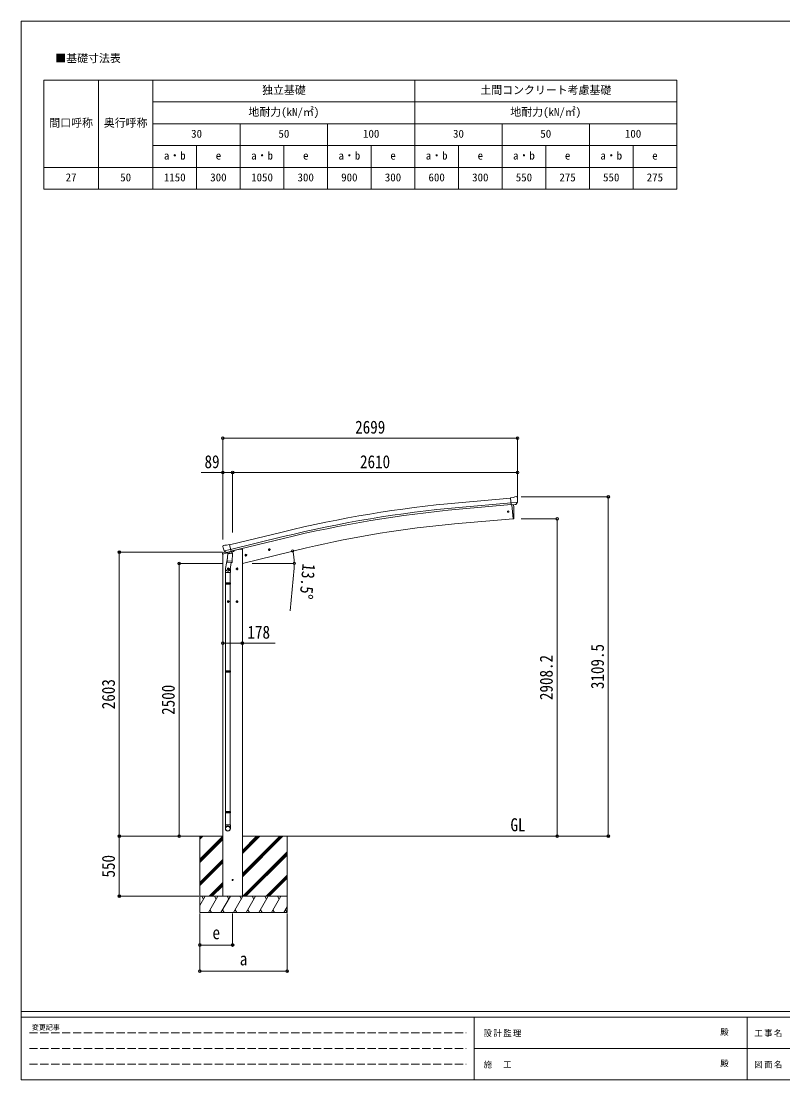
# Model space of a CAD drawing. Units: millimetres at full size, sheet at 1:25, with parts at other scales. Extents: x -6988 to 7066, y -4877 to 4823.
# Drawn here: x -6988 to -8, y -4877 to 4823 of the extents above; entities that cross this region are included whole.
import ezdxf
from ezdxf.enums import TextEntityAlignment as Align

# ---------------------------------------------------------------- set-up
doc = ezdxf.new("R2010")
doc.units = ezdxf.units.MM
doc.header["$LTSCALE"] = 25
doc.header["$PDMODE"] = 32
doc.header["$PDSIZE"] = 25
doc.linetypes.add('DASHED3', pattern=[4, 3, -1])
for name, color, linetype, lineweight in [('0-0_0', 7, 'Continuous', 9), ('0-1_本体', 4, 'Continuous', 9), ('0-2_部品', 7, 'Continuous', 9), ('0-A_寸法', 6, 'Continuous', 9), ('1-0_FRAME', 7, 'Continuous', 18), ('F-0_240', 7, 'Continuous', 9)]:
    doc.layers.add(name, color=color, linetype=linetype, lineweight=lineweight)
doc.styles.add('ＭＳ ゴシック', font='')
doc.styles.get('ＭＳ ゴシック').set_extended_font_data('MS Gothic')

msp = doc.modelspace()

# ---------------------------------------------------------------- linework, layer by layer
at = {"layer": '0-0_0', "color": 6}
for p, q in [((-1606.97, -2645.47), (-1606.97, 464.03)), ((-2075.98, 262.73), (-2075.98, -2645.47))]:
    msp.add_line(p, q, dxfattribs=at)
at = {"layer": '0-0_0'}
for p, q in [((-5735.76, -2645.52), (-5138.87, -2645.52)), ((-5349.87, -2672.85), (-5322.49, -2645.47)), ((-5349.87, -2658.71), (-5336.63, -2645.47)), ((-5349.87, -2645.52), (-5349.87, -3345.47)), ((-5349.87, -2856.7), (-5138.87, -2645.7)), ((-5349.87, -2870.84), (-5138.87, -2659.85)), ((-5349.87, -2884.98), (-5138.87, -2673.99)), ((-4960.87, -3016.48), (-4589.85, -2645.47)), ((-4960.87, -2988.2), (-4618.14, -2645.47)), ((-4960.87, -3002.34), (-4604, -2645.47)), ((-4960.87, -2804.35), (-4801.99, -2645.47)), ((-4960.87, -2790.21), (-4816.13, -2645.47)), ((-4960.87, -2776.07), (-4830.27, -2645.47)), ((-4960.87, -2645.52), (-2374.42, -2645.52)), ((-4549.87, -2645.47), (-4549.87, -3345.47)), ((-4956.01, -3195.47), (-4549.87, -2789.33)), ((-4941.87, -3195.47), (-4549.87, -2803.48)), ((-5349.87, -3068.83), (-5138.87, -2857.83)), ((-5349.87, -3082.97), (-5138.87, -2871.98)), ((-5349.87, -3097.12), (-5138.87, -2886.12)), ((-4927.72, -3195.47), (-4549.87, -2817.62)), ((-4743.88, -3195.47), (-4549.87, -3001.47)), ((-5264.38, -3195.47), (-5138.87, -3069.96)), ((-5250.23, -3195.47), (-5138.87, -3084.11)), ((-5236.09, -3195.47), (-5138.87, -3098.25)), ((-4729.73, -3195.47), (-4549.87, -3015.61)), ((-4715.59, -3195.47), (-4549.87, -3029.75)), ((-4549.87, -3195.47), (-5349.87, -3195.47)), ((-5349.87, -3279.3), (-5301.47, -3195.47)), ((-5316.47, -3221.45), (-5331.47, -3195.47)), ((-5272.6, -3345.47), (-5186, -3195.47)), ((-5201, -3221.46), (-5216, -3195.47)), ((-5157.13, -3345.47), (-5070.53, -3195.47)), ((-4960.87, -3195.47), (-5138.87, -3195.47)), ((-5085.53, -3221.45), (-5100.53, -3195.47)), ((-5041.66, -3345.47), (-4955.06, -3195.47)), ((-4970.06, -3221.45), (-4985.06, -3195.47)), ((-4926.19, -3345.47), (-4839.59, -3195.47)), ((-4854.59, -3221.45), (-4869.59, -3195.47)), ((-4810.72, -3345.47), (-4724.12, -3195.47)), ((-4754.12, -3195.47), (-4739.12, -3221.45)), ((-4695.25, -3345.47), (-4608.65, -3195.47)), ((-4623.65, -3221.45), (-4638.65, -3195.47)), ((-4579.78, -3345.47), (-4549.87, -3293.66)), ((-5349.87, -3345.47), (-4549.87, -3345.47)), ((-5257.6, -3319.49), (-5242.6, -3345.47)), ((-5142.13, -3319.49), (-5127.13, -3345.47)), ((-5026.66, -3319.49), (-5011.66, -3345.47)), ((-4911.19, -3319.49), (-4896.19, -3345.47)), ((-4795.72, -3319.49), (-4780.72, -3345.47)), ((-4680.25, -3319.49), (-4665.25, -3345.47)), ((-4564.78, -3319.49), (-4549.87, -3345.32))]:
    msp.add_line(p, q, dxfattribs=at)
msp.add_circle((-5049.87, -3045.47), 5, dxfattribs=at)
at = {"layer": '0-1_本体'}
for p, q in [((-2502.56, 453.49), (-2980.07, 410.29)), ((-2498.8, 410.49), (-2976.18, 367.3)), ((-2497.33, 393.72), (-2974.67, 350.53)), ((-2490.09, 391.33), (-2478.84, 262.73)), ((-2478.84, 262.73), (-3016.79, 215.67)), ((-5079.4, 24.67), (-4596.52, 142.16)), ((-5069.32, -17.29), (-4586.31, 100.17)), ((-5065.39, -33.67), (-4582.33, 83.82)), ((-5138.87, -3195.47), (-5138.87, -58.92)), ((-5036.88, -27.96), (-4984.87, -15.47)), ((-4960.87, -15.47), (-4984.87, -15.47)), ((-4960.87, -15.47), (-4960.87, -3195.47)), ((-4372.79, -4.29), (-4960.84, -145.47))]:
    msp.add_line(p, q, dxfattribs=at)
at = {"layer": '0-1_本体', "color": 6}
msp.add_line((-4960.87, -875.65), (-5138.87, -875.65), dxfattribs=at)
at = {"layer": '0-1_本体'}
for centre, radius, start, end in [((-1983.95, -10599.72), 11054.98, 95.16866, 103.66973), ((-1983.95, -10599.72), 11011.82, 95.16974, 103.66973), ((-1983.95, -10599.72), 10994.98, 95.16974, 103.66973), ((-2217.78, -8999.99), 9250.23, 94.95525, 103.47191)]:
    msp.add_arc(centre, radius, start, end, dxfattribs=at)
at = {"layer": '0-2_部品'}
for p, q in [((-2476.16, 457.71), (-2502.73, 455.38)), ((-2497.07, 390.72), (-2502.73, 455.38)), ((-2439.86, 415.42), (-2498.78, 410.26)), ((-2487.11, 391.59), (-2497.07, 390.72)), ((-2479.04, 265), (-2490.09, 391.33)), ((-2476.16, 457.71), (-2464.44, 464.47)), ((-2449.54, 466.06), (-2463.2, 464.86)), ((-2453.5, 394.53), (-2461.2, 393.86)), ((-2451.11, 395.93), (-2440.18, 414.87)), ((-2440.4, 460.31), (-2445.89, 464.91)), ((-2439.34, 458.26), (-2439.22, 456.92)), ((-2478.8, 262.23), (-2479.04, 265)), ((-2476.19, 262.62), (-2478.8, 262.23)), ((-5140.86, 9.1), (-5140.58, 7.95)), ((-5136.64, 17.67), (-5140.49, 11.38)), ((-5133.54, 19.92), (-5120.36, 23.09)), ((-5105.8, 20.41), (-5119.06, 23.11)), ((-5105.8, 20.41), (-5079.87, 26.64)), ((-5141.43, -59.53), (-5098.41, -49.2)), ((-5141.43, -52.64), (-5141.43, -59.53)), ((-5112.97, -43.44), (-5139.13, -49.72)), ((-5126.8, -31.21), (-5069.3, -17.4)), ((-5109.95, -46.12), (-5126.33, -31.63)), ((-5098.36, -95.64), (-5114.27, -191.81)), ((-5107.24, -46.69), (-5099.72, -44.88)), ((-5106.4, -46.58), (-5104.88, -46.21)), ((-5104.88, -46.21), (-5068.17, -37.4)), ((-5103.04, -46.44), (-5103.09, -47.18)), ((-5102.33, -48.22), (-5076.52, -54.66)), ((-5095.42, -53.57), (-5100.09, -120.41)), ((-5049.73, -56.76), (-5095.42, -53.57)), ((-5093.64, -50.39), (-5093.87, -53.68)), ((-5074.12, -39.23), (-5075.14, -53.83)), ((-5068.17, -37.4), (-5066.64, -37.04)), ((-5065.09, -34.93), (-5064.14, -35)), ((-5064.14, -35), (-5050.83, -50.31)), ((-5059.84, -39.94), (-5040.71, -35.35)), ((-5054.4, -123.6), (-5049.73, -56.76)), ((-5050.83, -50.31), (-5051.27, -56.66)), ((-5036.88, -26.74), (-5036.88, -30.49)), ((-4937.3, -73.07), (-4917.85, -68.4)), ((-4932.74, -65.29), (-4934.87, -72.49)), ((-4925.44, -63.54), (-4932.74, -65.29)), ((-4925.24, -80.46), (-4929.91, -61.01)), ((-4920.27, -68.98), (-4925.44, -63.54)), ((-4922.41, -76.18), (-4920.27, -68.98)), ((-4723.36, -21.71), (-4703.91, -17.04)), ((-4718.8, -13.93), (-4720.94, -21.13)), ((-4711.51, -12.18), (-4718.8, -13.93)), ((-4711.3, -29.1), (-4715.97, -9.65)), ((-4706.34, -17.62), (-4711.51, -12.18)), ((-4708.47, -24.82), (-4706.34, -17.62)), ((-5100.95, -132.87), (-5100.08, -120.41)), ((-5100.55, -134.23), (-5100.56, -134.23)), ((-5054.4, -123.6), (-5100.09, -120.41)), ((-5099.11, -135.01), (-5057.41, -137.93)), ((-5089.87, -188.21), (-5096.37, -191.96)), ((-5096.37, -191.96), (-5096.37, -199.47)), ((-5089.87, -205.71), (-5089.87, -185.71)), ((-5083.37, -191.96), (-5089.87, -188.21)), ((-5062.84, -137.55), (-5073.57, -201.13)), ((-5054.41, -123.6), (-5055.3, -136.3)), ((-5009.87, -188.21), (-5016.37, -191.96)), ((-5016.37, -191.96), (-5016.37, -199.47)), ((-5009.87, -205.71), (-5009.87, -185.71)), ((-5003.37, -191.96), (-5009.87, -188.21)), ((-5116.42, -228.97), (-5116.42, -194.62)), ((-5070.42, -228.97), (-5116.42, -228.97)), ((-5114.42, -228.97), (-5114.42, -322.97)), ((-5079.87, -195.71), (-5099.87, -195.71)), ((-5096.37, -199.47), (-5089.87, -203.22)), ((-5072.42, -228.97), (-5072.42, -322.97)), ((-5070.42, -194.32), (-5070.42, -228.97)), ((-4999.87, -195.71), (-5019.87, -195.71)), ((-5016.37, -199.47), (-5009.87, -203.22)), ((-5116.42, -324.97), (-5115.42, -322.97)), ((-5070.42, -324.97), (-5116.42, -324.97)), ((-5070.42, -332.97), (-5116.42, -332.97)), ((-5071.42, -322.97), (-5115.42, -322.97)), ((-5071.42, -334.97), (-5115.42, -334.97)), ((-5114.42, -334.97), (-5114.42, -1129.16)), ((-5072.42, -334.97), (-5072.42, -1129.16)), ((-5070.42, -324.97), (-5071.42, -322.97)), ((-5070.42, -332.97), (-5071.42, -334.97)), ((-5070.42, -324.97), (-5070.42, -332.97)), ((-5079.87, -495.71), (-5099.87, -495.71)), ((-5089.87, -488.21), (-5096.37, -491.96)), ((-5096.37, -491.96), (-5096.37, -499.47)), ((-5096.37, -499.47), (-5089.87, -503.22)), ((-5089.87, -505.71), (-5089.87, -485.71)), ((-5083.37, -491.96), (-5089.87, -488.21)), ((-4999.87, -495.71), (-5019.87, -495.71)), ((-5009.87, -488.21), (-5016.37, -491.96)), ((-5016.37, -491.96), (-5016.37, -499.47)), ((-5016.37, -499.47), (-5009.87, -503.22)), ((-5009.87, -505.71), (-5009.87, -485.71)), ((-5003.37, -491.96), (-5009.87, -488.21)), ((-5116.42, -1131.16), (-5115.42, -1129.16)), ((-5070.42, -1131.16), (-5116.42, -1131.16)), ((-5070.42, -1139.16), (-5116.42, -1139.16)), ((-5071.42, -1129.16), (-5115.42, -1129.16)), ((-5071.42, -1141.16), (-5115.42, -1141.16)), ((-5114.42, -1141.16), (-5114.42, -2419.35)), ((-5072.42, -1141.16), (-5072.42, -2419.35)), ((-5070.42, -1131.16), (-5071.42, -1129.16)), ((-5070.42, -1139.16), (-5071.42, -1141.16)), ((-5070.42, -1131.16), (-5070.42, -1139.16)), ((-5116.42, -2421.35), (-5115.42, -2419.35)), ((-5070.42, -2421.35), (-5116.42, -2421.35)), ((-5071.42, -2419.35), (-5115.42, -2419.35)), ((-5070.42, -2421.35), (-5071.42, -2419.35)), ((-5070.42, -2421.35), (-5070.42, -2429.35)), ((-5070.42, -2429.35), (-5116.42, -2429.35)), ((-5071.42, -2431.35), (-5115.42, -2431.35)), ((-5114.42, -2431.35), (-5114.42, -2541.35)), ((-5072.42, -2431.35), (-5072.42, -2541.35)), ((-5070.42, -2429.35), (-5071.42, -2431.35)), ((-5116.42, -2575.49), (-5116.42, -2541.35)), ((-5070.42, -2541.35), (-5116.42, -2541.35)), ((-5070.42, -2575.49), (-5070.42, -2541.35))]:
    msp.add_line(p, q, dxfattribs=at)
for points in [[(-2487.11, 391.59), (-2486.83, 391.52), (-2461.46, 393.74), (-2461.2, 393.86)], [(-2473.64, 265.46), (-2472.81, 291.08), (-2472.61, 317.58), (-2473.08, 344.07), (-2474.22, 370.54), (-2475.73, 392.5)], [(-2439.79, 416.05), (-2440.08, 415.06), (-2440.18, 414.87)], [(-5074.44, -38.81), (-5064.72, -36.48), (-5079.87, 26.64)], [(-5127.07, -30.63), (-5126.49, -31.48), (-5126.33, -31.63)], [(-5074.44, -38.81), (-5074.68, -38.96), (-5099.44, -44.91), (-5099.72, -44.88)], [(-4934.87, -72.49), (-4929.7, -77.93), (-4922.41, -76.18)], [(-4720.94, -21.13), (-4715.77, -26.57), (-4708.47, -24.82)], [(-5089.87, -203.22), (-5083.37, -199.47), (-5083.37, -191.96)], [(-5009.87, -203.22), (-5003.37, -199.47), (-5003.37, -191.96)], [(-5116.42, -324.97), (-5116.42, -332.97), (-5115.42, -334.97)], [(-5089.87, -503.22), (-5083.37, -499.47), (-5083.37, -491.96)], [(-5009.87, -503.22), (-5003.37, -499.47), (-5003.37, -491.96)], [(-5116.42, -1131.16), (-5116.42, -1139.16), (-5115.42, -1141.16)], [(-5116.42, -2421.35), (-5116.42, -2429.35), (-5115.42, -2431.35)]]:
    msp.add_lwpolyline(points, dxfattribs=at)
for centre, radius in [((-2524.87, 329.87), 6.5), ((-4927.57, -70.73), 8.5), ((-4927.57, -70.73), 7.7), ((-4927.57, -70.73), 6.5), ((-4713.64, -19.37), 8.5), ((-4713.64, -19.37), 7.7), ((-4713.64, -19.37), 6.5), ((-5089.87, -195.71), 8.5), ((-5089.87, -195.71), 7.7), ((-5089.87, -195.71), 6.5), ((-5009.87, -195.71), 8.5), ((-5009.87, -195.71), 7.7), ((-5009.87, -195.71), 6.5), ((-5089.87, -495.71), 8.5), ((-5089.87, -495.71), 7.7), ((-5089.87, -495.71), 6.5), ((-5009.87, -495.71), 8.5), ((-5009.87, -495.71), 7.7), ((-5009.87, -495.71), 6.5)]:
    msp.add_circle(centre, radius, dxfattribs=at)
at = {"layer": '0-2_部品', "color": 4}
msp.add_circle((-5049.87, -3045.47), 4.5, dxfattribs=at)
at = {"layer": '0-2_部品'}
for centre, radius, start, end in [((-2462.94, 461.87), 3, 95, 120), ((-2449.1, 461.08), 5, 50.00648, 94.99352), ((-2640.85, 439.28), 202.4, 353.4085, 5), ((-2476.63, 265.59), 3, 278.50322, 357.46219), ((-4943.78, 55.2), 202.4, 193.5, 205.09125), ((-5132.37, 15.06), 5, 103.5, 148.5), ((-5119.66, 20.17), 3, 78.5, 103.5), ((-5138.43, -52.64), 3, 103.5, 180), ((-5106.52, -46.1), 0.5, 248.23754, 283.5), ((-5103.54, -46.41), 0.5, 356, 103.5), ((-5102.09, -47.25), 1, 176, 256), ((-5076.17, -53.69), 1.03, 250.03897, 351.96569), ((-5073.52, -39.31), 0.604, 100.59842, 172.20595), ((-5066.76, -36.55), 0.5, 283.5, 318.76246), ((-5041.88, -30.49), 5, 283.5, 0), ((-5086.42, -194.62), 30, 177.45142, 180), ((-5099.01, -133.05), 1.95, 175.04017, 217.47766), ((-5098.97, -133.02), 2, 217.40962, 266), ((-5057.27, -135.93), 2, 266, 349.46843)]:
    msp.add_arc(centre, radius, start, end, dxfattribs=at)
for centre, major_axis, ratio, start_param, end_param in [((-2453.77, 397.53), (1.62, -2.54), 0.997631, 5.8041905, 5.8929484), ((-2453.84, 397.64), (-3.5, 2.17), 0.650902, 2.1145521, 2.1873627), ((-2453.71, 397.44), (1.62, -2.54), 0.997631, 5.965759, 6.7621801), ((-2435.01, 462.31), (-15.35, 3.44), 0.101033, 5.9751426, 5.9753737), ((-2442.33, 458.01), (2.71, -1.31), 0.997474, 0.5366567, 1.3225652), ((-5137.94, 9.81), (-1.57, -2.57), 0.99628, 4.712389, 5.4996506), ((-5107.96, -43.86), (-0.73, -2.92), 0.997631, 5.8041905, 6.6006116), ((-5107.91, -43.64), (2.63, 3.16), 0.650902, 4.0958226, 4.1686332), ((-5107.94, -43.76), (-0.73, -2.92), 0.997631, 0.3902369, 0.4789948), ((-5093.42, -194.32), (23, 0), 0.996195, 2.5560258, 6.5663028), ((-5093.42, -194.32), (21, 0), 0.996195, 2.9349147, 5.9512394), ((-5093.42, -2573.75), (-23, 0), 0.996195, 3.1415927, 6.2831853), ((-5093.42, -2575.49), (-23, 0), 0.996195, 3.1415927, 6.2831853), ((-5093.42, -2575.49), (0, -23.43), 0.981806, 4.712389, 7.8539816)]:
    msp.add_ellipse(centre, major_axis=major_axis, ratio=ratio, start_param=start_param, end_param=end_param, dxfattribs=at)
msp.add_ellipse((-5093.42, -2575.49), major_axis=(21, 0), ratio=0.996195, dxfattribs=at)
at = {"layer": '0-A_寸法'}
for p, q in [((-5138.87, 1002.89), (-2439.87, 1002.89)), ((-2439.87, 1002.89), (-2439.87, 686.27)), ((-5138.87, 686.27), (-5138.87, 74.04)), ((-5138.87, 686.27), (-5049.87, 686.27)), ((-5049.87, 686.27), (-5049.87, 138.41)), ((-5049.87, 686.27), (-2439.87, 686.27)), ((-2439.87, 686.27), (-2439.87, 457.26)), ((-1606.97, 464.03), (-2404.81, 464.03)), ((-2075.98, 262.73), (-2404.81, 262.73)), ((-6088.44, -42.47), (-5143.36, -42.47)), ((-6088.44, -2645.47), (-6088.44, -42.47)), ((-5540.47, -145.47), (-5143.36, -145.47)), ((-5540.47, -2645.47), (-5540.47, -145.47)), ((-4871.37, -145.47), (-4484.51, -145.47)), ((-4487.37, -187.93), (-4521.73, -580.43)), ((-4960.87, -875.65), (-4660.87, -875.65)), ((-6088.44, -2645.47), (-5360.33, -2645.47)), ((-6088.44, -3195.47), (-6088.44, -2645.47)), ((-2075.98, -2645.47), (-2404.81, -2645.47)), ((-1606.97, -2645.47), (-2075.98, -2645.47)), ((-6088.44, -3195.47), (-5360.33, -3195.47)), ((-5350.12, -3881.84), (-5350.12, -3352.89)), ((-5350.12, -3641.86), (-5350.12, -3352.89)), ((-5049.87, -3641.86), (-5049.87, -3352.89)), ((-4550.12, -3881.84), (-4550.12, -3352.89)), ((-5049.87, -3641.86), (-5350.12, -3641.86)), ((-5350.12, -3881.84), (-4550.12, -3881.84))]:
    msp.add_line(p, q, dxfattribs=at)
msp.add_lwpolyline([(-5138.87, 1002.89), (-5138.87, 686.27), (-5338.87, 686.27)], dxfattribs=at)
for centre in [(-4498.97, -31.82), (-4485.51, -145.47)]:
    msp.add_circle(centre, 10.62, dxfattribs=at)
for start, end in [(0, 13.5), (354.99678, 0)]:
    msp.add_arc((-4972.37, -145.47), 486.86, start, end, dxfattribs=at)
for p in [(-5138.87, 1002.89), (-2439.87, 1002.89), (-5138.87, 686.27), (-5049.87, 686.27), (-2439.87, 686.27), (-1606.97, 464.03), (-2075.98, 262.73), (-6088.44, -42.47), (-5540.47, -145.47), (-5138.87, -875.65), (-4960.87, -875.65), (-6088.44, -2645.47), (-5540.47, -2645.47), (-2075.98, -2645.47), (-1606.97, -2645.47), (-6088.44, -3195.47), (-5350.12, -3641.86), (-5049.87, -3641.86), (-5350.12, -3881.84), (-4550.12, -3881.84)]:
    msp.add_point(p, dxfattribs=at)
at = {"layer": '1-0_FRAME'}
for p, q in [((-6780.11, 4282.85), (-980.11, 4282.85)), ((-6780.11, 4282.85), (-6780.11, 3282.85)), ((-6280.11, 4282.85), (-6280.11, 3282.85)), ((-3380.11, 4282.85), (-3380.11, 3282.85)), ((-5780.11, 4082.85), (-980.11, 4082.85)), ((-5780.11, 3882.85), (-980.11, 3882.85)), ((-2580.11, 3882.85), (-2580.11, 3282.85)), ((-5780.11, 3682.85), (-980.11, 3682.85)), ((-2180.11, 3682.85), (-2180.11, 3282.85)), ((-1380.11, 3682.85), (-1380.11, 3282.85))]:
    msp.add_line(p, q, dxfattribs=at)
for points in [[(-5780.11, 4282.85), (-5780.11, 4082.85), (-5780.11, 3482.85), (-5780.11, 3282.85)], [(-980.11, 4282.85), (-980.11, 3682.85), (-980.11, 3282.85)], [(-4980.11, 3882.85), (-4980.11, 3682.85), (-4980.11, 3282.85)], [(-4180.11, 3882.85), (-4180.11, 3682.85), (-4180.11, 3282.85)], [(-1780.11, 3882.85), (-1780.11, 3482.85), (-1780.11, 3282.85)], [(-5380.11, 3682.85), (-5380.11, 3482.85), (-5380.11, 3282.85)], [(-4580.11, 3682.85), (-4580.11, 3482.85), (-4580.11, 3282.85)], [(-3780.11, 3682.85), (-3780.11, 3482.85), (-3780.11, 3282.85)], [(-2980.11, 3682.85), (-2980.11, 3482.85), (-2980.11, 3282.85)], [(-6780.11, 3482.85), (-5780.11, 3482.85), (-980.11, 3482.85)], [(-6780.11, 3282.85), (-6280.11, 3282.85), (-3380.11, 3282.85), (-1780.11, 3282.85), (-980.11, 3282.85)]]:
    msp.add_lwpolyline(points, dxfattribs=at)
at = {"layer": 'F-0_240', "color": 5}
for p, q in [((-6987.88, 4822.79), (-6987.88, -4877.21)), ((-6987.88, 4822.79), (6712.12, 4822.79)), ((-6987.88, -4252.21), (6712.12, -4252.21)), ((-6987.88, -4302.21), (4489.82, -4302.21)), ((-2835.18, -4302.21), (-2835.18, -4877.21)), ((-335.18, -4302.21), (-335.18, -4877.21)), ((-2835.18, -4589.71), (2289.82, -4589.71)), ((-6987.88, -4877.21), (6712.12, -4877.21))]:
    msp.add_line(p, q, dxfattribs=at)
at = {"layer": 'F-0_240', "color": 4, "linetype": 'DASHED3'}
for p, q in [((-6912.88, -4445.96), (-2910.18, -4445.96)), ((-6912.88, -4589.71), (-2910.18, -4589.71)), ((-6912.88, -4733.46), (-2910.18, -4733.46))]:
    msp.add_line(p, q, dxfattribs=at)

# ---------------------------------------------------------------- texts
at = {"layer": '0-0_0', "style": 'ＭＳ ゴシック', "width": 0.85}
msp.add_text('GL', height=119.1, dxfattribs=at).set_placement((-2503.81, -2635.41), align=Align.BOTTOM_LEFT)
at = {"layer": '0-A_寸法', "color": 7, "style": 'ＭＳ ゴシック', "width": 0.85}
for s, p in [('2699', (-3926.87, 1007.89)), ('89', (-5307.62, 691.27)), ('2610', (-3882.37, 691.27)), ('178', (-4913.99, -870.65)), ('e', (-5234.49, -3624.36)), ('a', (-4984.49, -3864.34))]:
    msp.add_text(s, height=119.1, dxfattribs=at).set_placement(p, align=Align.BOTTOM_LEFT)
for s, rotation, p in [('13.5°', 264.997, (-4444.3, -140.26)), ('3109.5', 90, (-1611.97, -1296.97)), ('2908.2', 90, (-2080.98, -1397.62)), ('2603', 90, (-6093.44, -1481.47)), ('2500', 90, (-5545.47, -1532.97)), ('550', 90, (-6093.44, -3023.6))]:
    msp.add_text(s, height=119.1, rotation=rotation, dxfattribs=at).set_placement(p, align=Align.BOTTOM_LEFT)
at = {"layer": '1-0_FRAME', "style": 'ＭＳ ゴシック'}
for s, p in [('■基礎寸法表', (-6674.81, 4424.28)), ('独立基礎', (-4780.11, 4132.85)), ('土間コンクリート考慮基礎', (-2780.11, 4132.85)), ('地耐力(kN/㎡)', (-4905.11, 3932.85)), ('地耐力(kN/㎡)', (-2505.11, 3932.85)), ('間口呼称', (-6730.11, 3832.85)), ('奥行呼称', (-6230.11, 3832.85)), ('30', (-5430.11, 3732.85)), ('50', (-4630.11, 3732.85)), ('100', (-3855.11, 3732.85)), ('30', (-3030.11, 3732.85)), ('50', (-2230.11, 3732.85)), ('100', (-1455.11, 3732.85)), ('a・b', (-5680.11, 3532.85)), ('e', (-5205.11, 3532.85)), ('a・b', (-4880.11, 3532.85)), ('e', (-4405.11, 3532.85)), ('a・b', (-4080.11, 3532.85)), ('e', (-3605.11, 3532.85)), ('a・b', (-3280.11, 3532.85)), ('e', (-2805.11, 3532.85)), ('a・b', (-2480.11, 3532.85)), ('e', (-2005.11, 3532.85)), ('a・b', (-1680.11, 3532.85)), ('e', (-1205.11, 3532.85)), ('27', (-6580.11, 3332.85)), ('50', (-6080.11, 3332.85)), ('1150', (-5680.11, 3332.85)), ('300', (-5255.11, 3332.85)), ('1050', (-4880.11, 3332.85)), ('300', (-4455.11, 3332.85)), ('900', (-4055.11, 3332.85)), ('300', (-3655.11, 3332.85)), ('600', (-3255.11, 3332.85)), ('300', (-2855.11, 3332.85)), ('550', (-2455.11, 3332.85)), ('275', (-2055.11, 3332.85)), ('550', (-1655.11, 3332.85)), ('275', (-1255.11, 3332.85))]:
    msp.add_text(s, height=73.31, dxfattribs=at).set_placement(p, align=Align.BOTTOM_LEFT)
at = {"layer": 'F-0_240', "style": 'ＭＳ ゴシック'}
for s, height, p in [('変更記事', 45.82, (-6890.19, -4433.46)), ('殿', 54.99, (-581.6, -4483.46)), ('殿', 54.99, (-581.6, -4770.96))]:
    msp.add_text(s, height=height, dxfattribs=at).set_placement(p, align=Align.BOTTOM_LEFT)
at = {"layer": 'F-0_240', "char_height": 54.99, "attachment_point": 7, "style": 'ＭＳ ゴシック'}
for s, insert in [('\\T1.17;設計監理', (-2750.74, -4483.46)), ('\\T1.17;工事名', (-269.26, -4483.46)), ('\\T1.17;施\u3000工', (-2750.74, -4770.96)), ('\\T1.17;図面名', (-269.26, -4770.96))]:
    msp.add_mtext(s, dxfattribs=dict(at, insert=insert))

doc.saveas('drawing.dxf')
